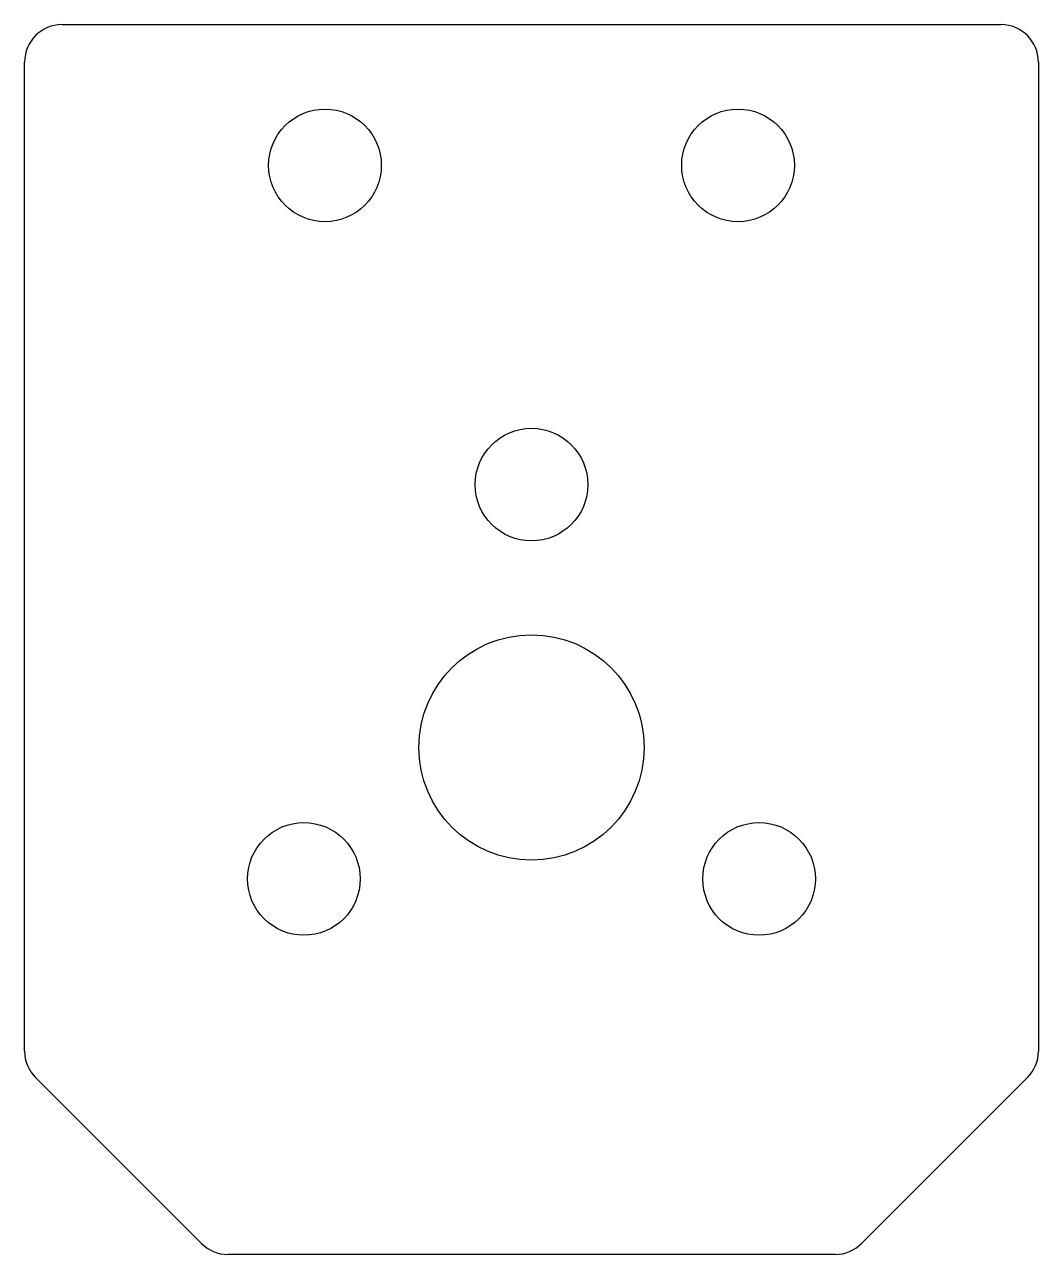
# Model space of a CAD drawing. Extents: x -33.5 to -6.5, y -46 to -13.2.
import ezdxf

# ---------------------------------------------------------------- set-up
doc = ezdxf.new("R2010")
doc.units = 0
doc.layers.add('Body015_cs', color=7, linetype='CONTINUOUS')

msp = doc.modelspace()

# ---------------------------------------------------------------- linework, layer by layer
at = {"layer": 'Body015_cs'}
for p, q in [((-32.5, -13.25, -59.25), (-7.5, -13.25, -59.25)), ((-33.5, -40.5858, -59.25), (-33.5, -14.25, -59.25)), ((-6.5, -14.25, -59.25), (-6.5, -40.5858, -59.25)), ((-28.7929, -45.7071, -59.25), (-33.2071, -41.2929, -59.25)), ((-6.79289, -41.2929, -59.25), (-11.2071, -45.7071, -59.25)), ((-11.9142, -46, -59.25), (-28.0858, -46, -59.25))]:
    msp.add_line(p, q, dxfattribs=at)
for centre, radius in [((-25.5, -17), 1.5), ((-14.5, -17), 1.5), ((-20, -25.5), 1.5), ((-20, -32.5), 3), ((-26.0622, -36), 1.5), ((-13.9378, -36), 1.5)]:
    msp.add_circle(centre, radius, dxfattribs=at)
for centre, start, end in [((-32.5, -14.25, -59.25), 90, 180), ((-7.5, -14.25, -59.25), 0, 90), ((-32.5, -40.5858, -59.25), 180, -135), ((-7.5, -40.5858, -59.25), -45, 0), ((-28.0858, -45, -59.25), -135, -90), ((-11.9142, -45, -59.25), -90, -45)]:
    msp.add_arc(centre, 1, start, end, dxfattribs=at)

doc.saveas('drawing.dxf')
